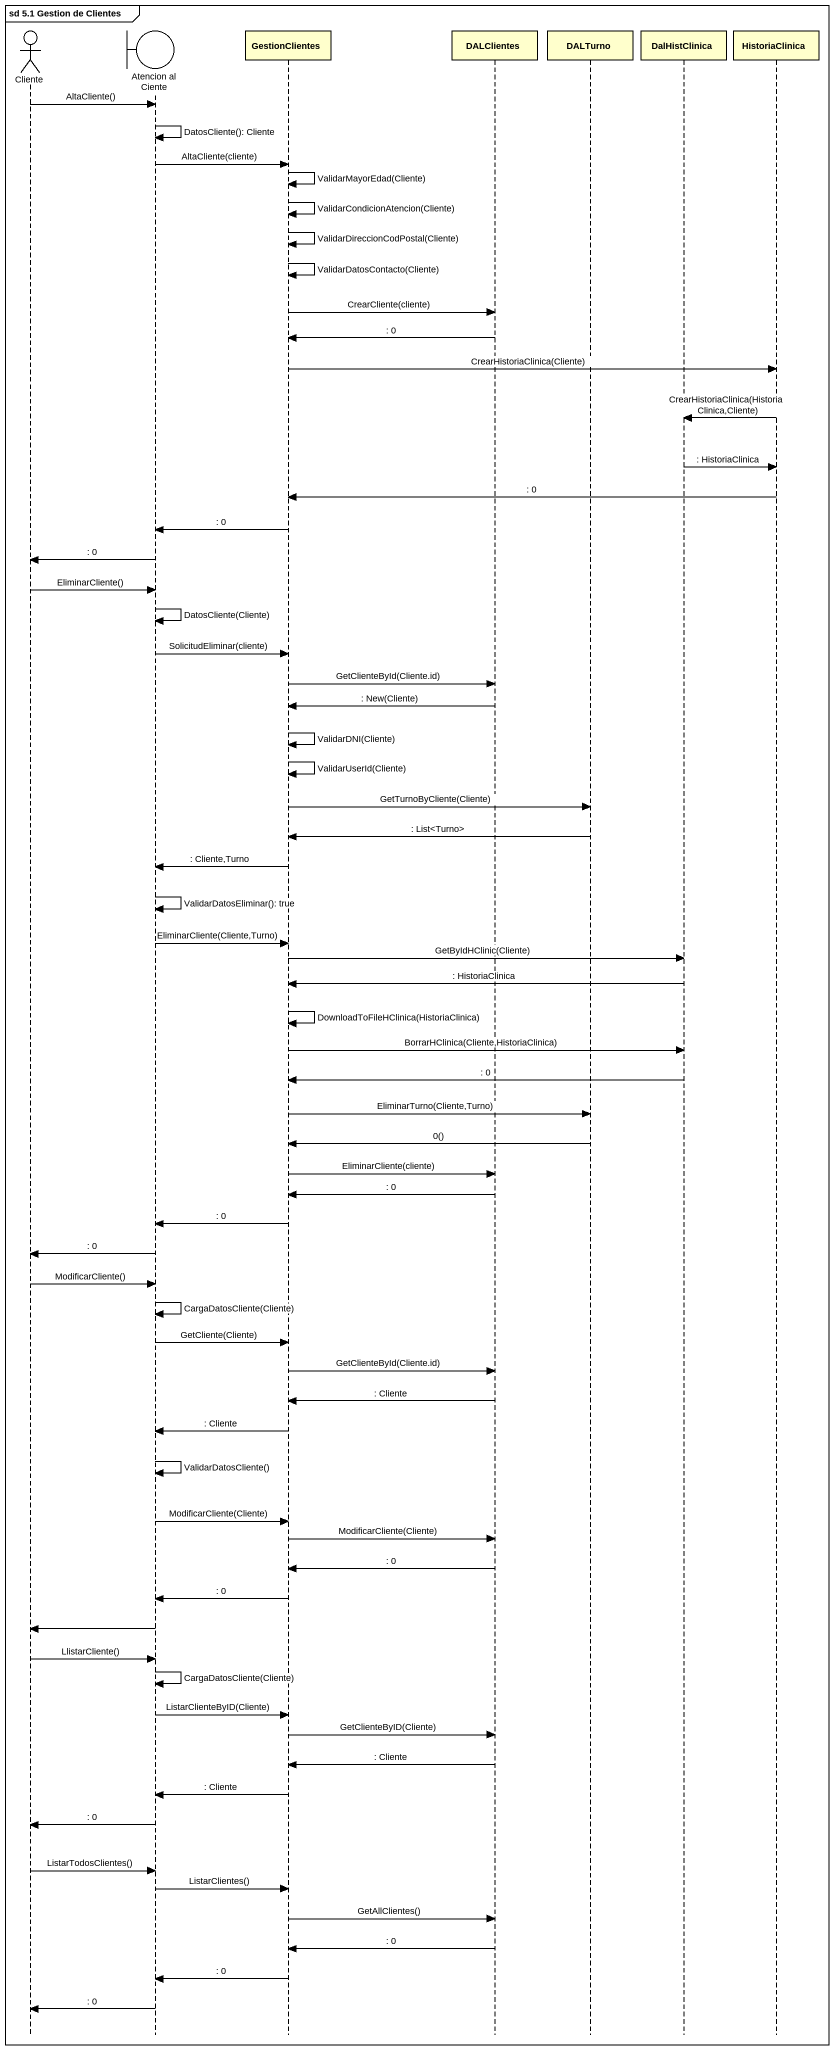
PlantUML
@startuml
mainframe sd 5.1 Gestion de Clientes
hide footbox
actor Cliente
boundary "Atencion al Ciente" as Atencion_al_Ciente
participant GestionClientes
participant DALClientes
participant DALTurno
participant DalHistClinica
participant HistoriaClinica

Cliente -> Atencion_al_Ciente : AltaCliente()
Atencion_al_Ciente -> Atencion_al_Ciente : DatosCliente(): Cliente
Atencion_al_Ciente -> GestionClientes : AltaCliente(cliente)
GestionClientes -> GestionClientes : ValidarMayorEdad(Cliente)
GestionClientes -> GestionClientes : ValidarCondicionAtencion(Cliente)
GestionClientes -> GestionClientes : ValidarDireccionCodPostal(Cliente)
GestionClientes -> GestionClientes : ValidarDatosContacto(Cliente)
GestionClientes -> DALClientes : CrearCliente(cliente)
DALClientes -> GestionClientes : : 0
GestionClientes -> HistoriaClinica : CrearHistoriaClinica(Cliente)
HistoriaClinica -> DalHistClinica : CrearHistoriaClinica(HistoriaClinica,Cliente)
DalHistClinica -> HistoriaClinica : : HistoriaClinica
HistoriaClinica -> GestionClientes : : 0
GestionClientes -> Atencion_al_Ciente : : 0
Atencion_al_Ciente -> Cliente : : 0
Cliente -> Atencion_al_Ciente : EliminarCliente()
Atencion_al_Ciente -> Atencion_al_Ciente : DatosCliente(Cliente)
Atencion_al_Ciente -> GestionClientes : SolicitudEliminar(cliente)
GestionClientes -> DALClientes : GetClienteById(Cliente.id)
DALClientes -> GestionClientes : : New(Cliente)
GestionClientes -> GestionClientes : ValidarDNI(Cliente)
GestionClientes -> GestionClientes : ValidarUserId(Cliente)
GestionClientes -> DALTurno : GetTurnoByCliente(Cliente)
DALTurno -> GestionClientes : : List<Turno>
GestionClientes -> Atencion_al_Ciente : : Cliente,Turno
Atencion_al_Ciente -> Atencion_al_Ciente : ValidarDatosEliminar(): true
Atencion_al_Ciente -> GestionClientes : EliminarCliente(Cliente,Turno)
GestionClientes -> DalHistClinica : GetByIdHClinic(Cliente)
DalHistClinica -> GestionClientes : : HistoriaClinica
GestionClientes -> GestionClientes : DownloadToFileHClinica(HistoriaClinica)
GestionClientes -> DalHistClinica : BorrarHClinica(Cliente,HistoriaClinica)
DalHistClinica -> GestionClientes : : 0
GestionClientes -> DALTurno : EliminarTurno(Cliente,Turno)
DALTurno -> GestionClientes : 0()
GestionClientes -> DALClientes : EliminarCliente(cliente)
DALClientes -> GestionClientes : : 0
GestionClientes -> Atencion_al_Ciente : : 0
Atencion_al_Ciente -> Cliente : : 0
Cliente -> Atencion_al_Ciente : ModificarCliente()
Atencion_al_Ciente -> Atencion_al_Ciente : CargaDatosCliente(Cliente)
Atencion_al_Ciente -> GestionClientes : GetCliente(Cliente)
GestionClientes -> DALClientes : GetClienteById(Cliente.id)
DALClientes -> GestionClientes : : Cliente
GestionClientes -> Atencion_al_Ciente : : Cliente
Atencion_al_Ciente -> Atencion_al_Ciente : ValidarDatosCliente()
Atencion_al_Ciente -> GestionClientes : ModificarCliente(Cliente)
GestionClientes -> DALClientes : ModificarCliente(Cliente)
DALClientes -> GestionClientes : : 0
GestionClientes -> Atencion_al_Ciente : : 0
Atencion_al_Ciente -> Cliente
Cliente -> Atencion_al_Ciente : LlistarCliente()
Atencion_al_Ciente -> Atencion_al_Ciente : CargaDatosCliente(Cliente)
Atencion_al_Ciente -> GestionClientes : ListarClienteByID(Cliente)
GestionClientes -> DALClientes : GetClienteByID(Cliente)
DALClientes -> GestionClientes : : Cliente
GestionClientes -> Atencion_al_Ciente : : Cliente
Atencion_al_Ciente -> Cliente : : 0
Cliente -> Atencion_al_Ciente : ListarTodosClientes()
Atencion_al_Ciente -> GestionClientes : ListarClientes()
GestionClientes -> DALClientes : GetAllClientes()
DALClientes -> GestionClientes : : 0
GestionClientes -> Atencion_al_Ciente : : 0
Atencion_al_Ciente -> Cliente : : 0
@enduml
